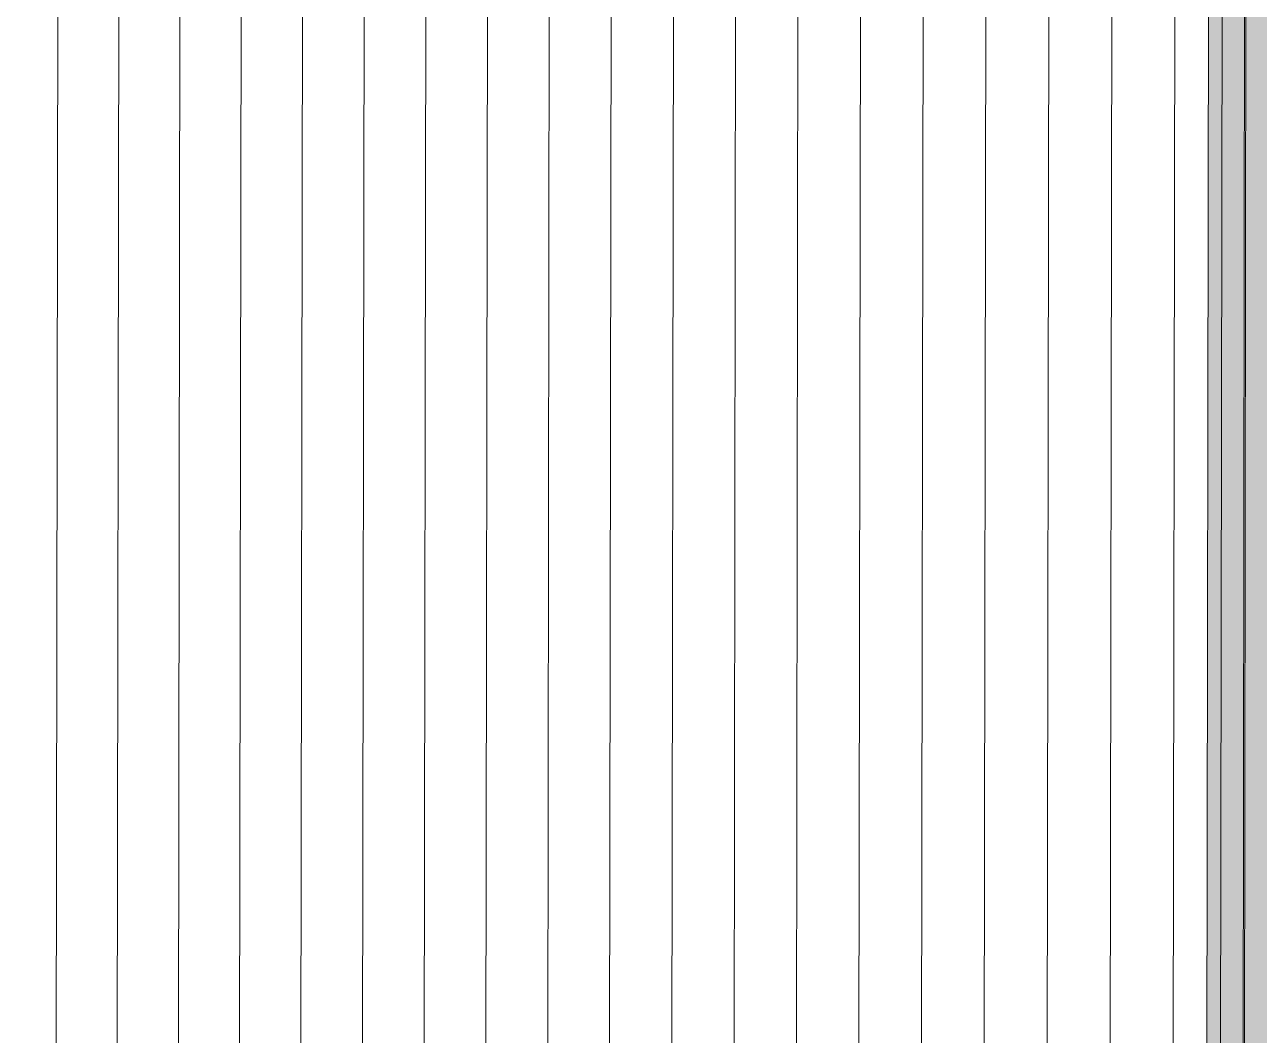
# Model space of a CAD drawing. Header units: inches. Extents: x 31213 to 31218, y -65 to 66.
# Drawn here: x 31215.868 to 31215.89367, y -64.87959 to -64.85858 of the extents above; entities that cross this region are included whole.
import ezdxf

# ---------------------------------------------------------------- set-up
doc = ezdxf.new("R2010")
doc.units = ezdxf.units.IN
doc.header["$MEASUREMENT"] = 0
for name, color, linetype, lineweight in [('A-GLAZ-CWMG', 51, 'Continuous', 9), ('A-WALL-PATT', 111, 'Continuous', 13), ('L-SITE-WALL', 31, 'Continuous', 13), ('S-BEAM', 12, 'Continuous', 9)]:
    doc.layers.add(name, color=color, linetype=linetype, lineweight=lineweight)

# ---------------------------------------------------------------- blocks, each defined once
blk = doc.blocks.new('FP_54-Looking South East')
at = {"layer": 'A-WALL-PATT', "lineweight": 9}
for p, q in [((-6208.670262, -64.914133), (-6208.670168, -64.85106)), ((-6208.668951, -64.914151), (-6208.668857, -64.851013)), ((-6208.667638, -64.914169), (-6208.667544, -64.850966)), ((-6208.67807, -64.914027), (-6208.677974, -64.851341)), ((-6208.676775, -64.914045), (-6208.67668, -64.851294)), ((-6208.675478, -64.914062), (-6208.675383, -64.851247)), ((-6208.674178, -64.91408), (-6208.674083, -64.851201)), ((-6208.672875, -64.914098), (-6208.672781, -64.851154)), ((-6208.67157, -64.914115), (-6208.671476, -64.851107)), ((-6208.684504, -64.91394), (-6208.684407, -64.851572)), ((-6208.683222, -64.913958), (-6208.683126, -64.851526)), ((-6208.681938, -64.913975), (-6208.681842, -64.85148)), ((-6208.680651, -64.913992), (-6208.680555, -64.851433)), ((-6208.679362, -64.91401), (-6208.679266, -64.851387)), ((-6208.690873, -64.913854), (-6208.690775, -64.851801)), ((-6208.689604, -64.913871), (-6208.689507, -64.851755)), ((-6208.688333, -64.913889), (-6208.688236, -64.85171)), ((-6208.687059, -64.913906), (-6208.686962, -64.851664)), ((-6208.685783, -64.913923), (-6208.685686, -64.851618))]:
    blk.add_line(p, q, dxfattribs=at)

msp = doc.modelspace()

# ---------------------------------------------------------------- hatches: boundary and pattern name
at = {"layer": 'A-GLAZ-CWMG'}
for points in [[(31215.893286, -64.91418), (31215.89338, -64.850278), (31215.892914, -64.850295), (31215.892819, -64.914174)], [(31215.893415, -64.914166), (31215.893443, -64.913801), (31215.893858, -64.913801), (31215.893951, -64.85029), (31215.893407, -64.85031), (31215.893312, -64.914164), (31215.893407, -64.914166)]]:
    msp.add_hatch(color=256, dxfattribs=at).paths.add_polyline_path(points, flags=0)
at = {"layer": 'L-SITE-WALL'}
msp.add_hatch(color=256, dxfattribs=at).paths.add_polyline_path([(31215.892819, -64.914174), (31215.892913, -64.850951), (31215.892627, -64.850941), (31215.892534, -64.91417)], flags=0)
at = {"layer": 'S-BEAM'}
h = msp.add_hatch(color=256, dxfattribs=at)
h.paths.add_polyline_path([(31215.728783, -64.867802), (31215.763968, -64.866884), (31215.763969, -64.866327), (31215.728784, -64.867262)], flags=0)
h.paths.add_polyline_path([(31215.893387, -64.863505), (31215.941815, -64.862241), (31215.941816, -64.861598), (31215.893388, -64.862885)], flags=0)
h.paths.add_polyline_path([(31216.186264, -64.85586), (31216.26007, -64.853933), (31216.26007, -64.853136), (31216.186265, -64.855098)], flags=0)
h = msp.add_hatch(color=256, dxfattribs=at)
h.paths.add_polyline_path([(31215.728759, -64.878814), (31215.763946, -64.878243), (31215.763947, -64.877686), (31215.72876, -64.878274)], flags=0)
h.paths.add_polyline_path([(31215.893368, -64.876144), (31215.941798, -64.875358), (31215.941772, -64.874715), (31215.893369, -64.875524)], flags=0)
h.paths.add_polyline_path([(31216.18626, -64.871393), (31216.26007, -64.870187), (31216.26007, -64.869397), (31216.18626, -64.870631)], flags=0)

# ---------------------------------------------------------------- linework, layer by layer
at = {"layer": 'A-GLAZ-CWMG'}
for p, q in [((31215.893286, -64.914181), (31215.89338, -64.850278)), ((31215.893313, -64.914181), (31215.893407, -64.850279)), ((31215.892819, -64.914175), (31215.892913, -64.850897))]:
    msp.add_line(p, q, dxfattribs=at)
at = {"layer": 'L-SITE-WALL'}
msp.add_line((31215.892534, -64.914178), (31215.892627, -64.850941), dxfattribs=at)

# ---------------------------------------------------------------- block references
at = {"layer": 'L-SITE-WALL', "lineweight": 9}
msp.add_blockref('FP_54-Looking South East', (37424.559473, 0), dxfattribs=at)

doc.saveas('drawing.dxf')
